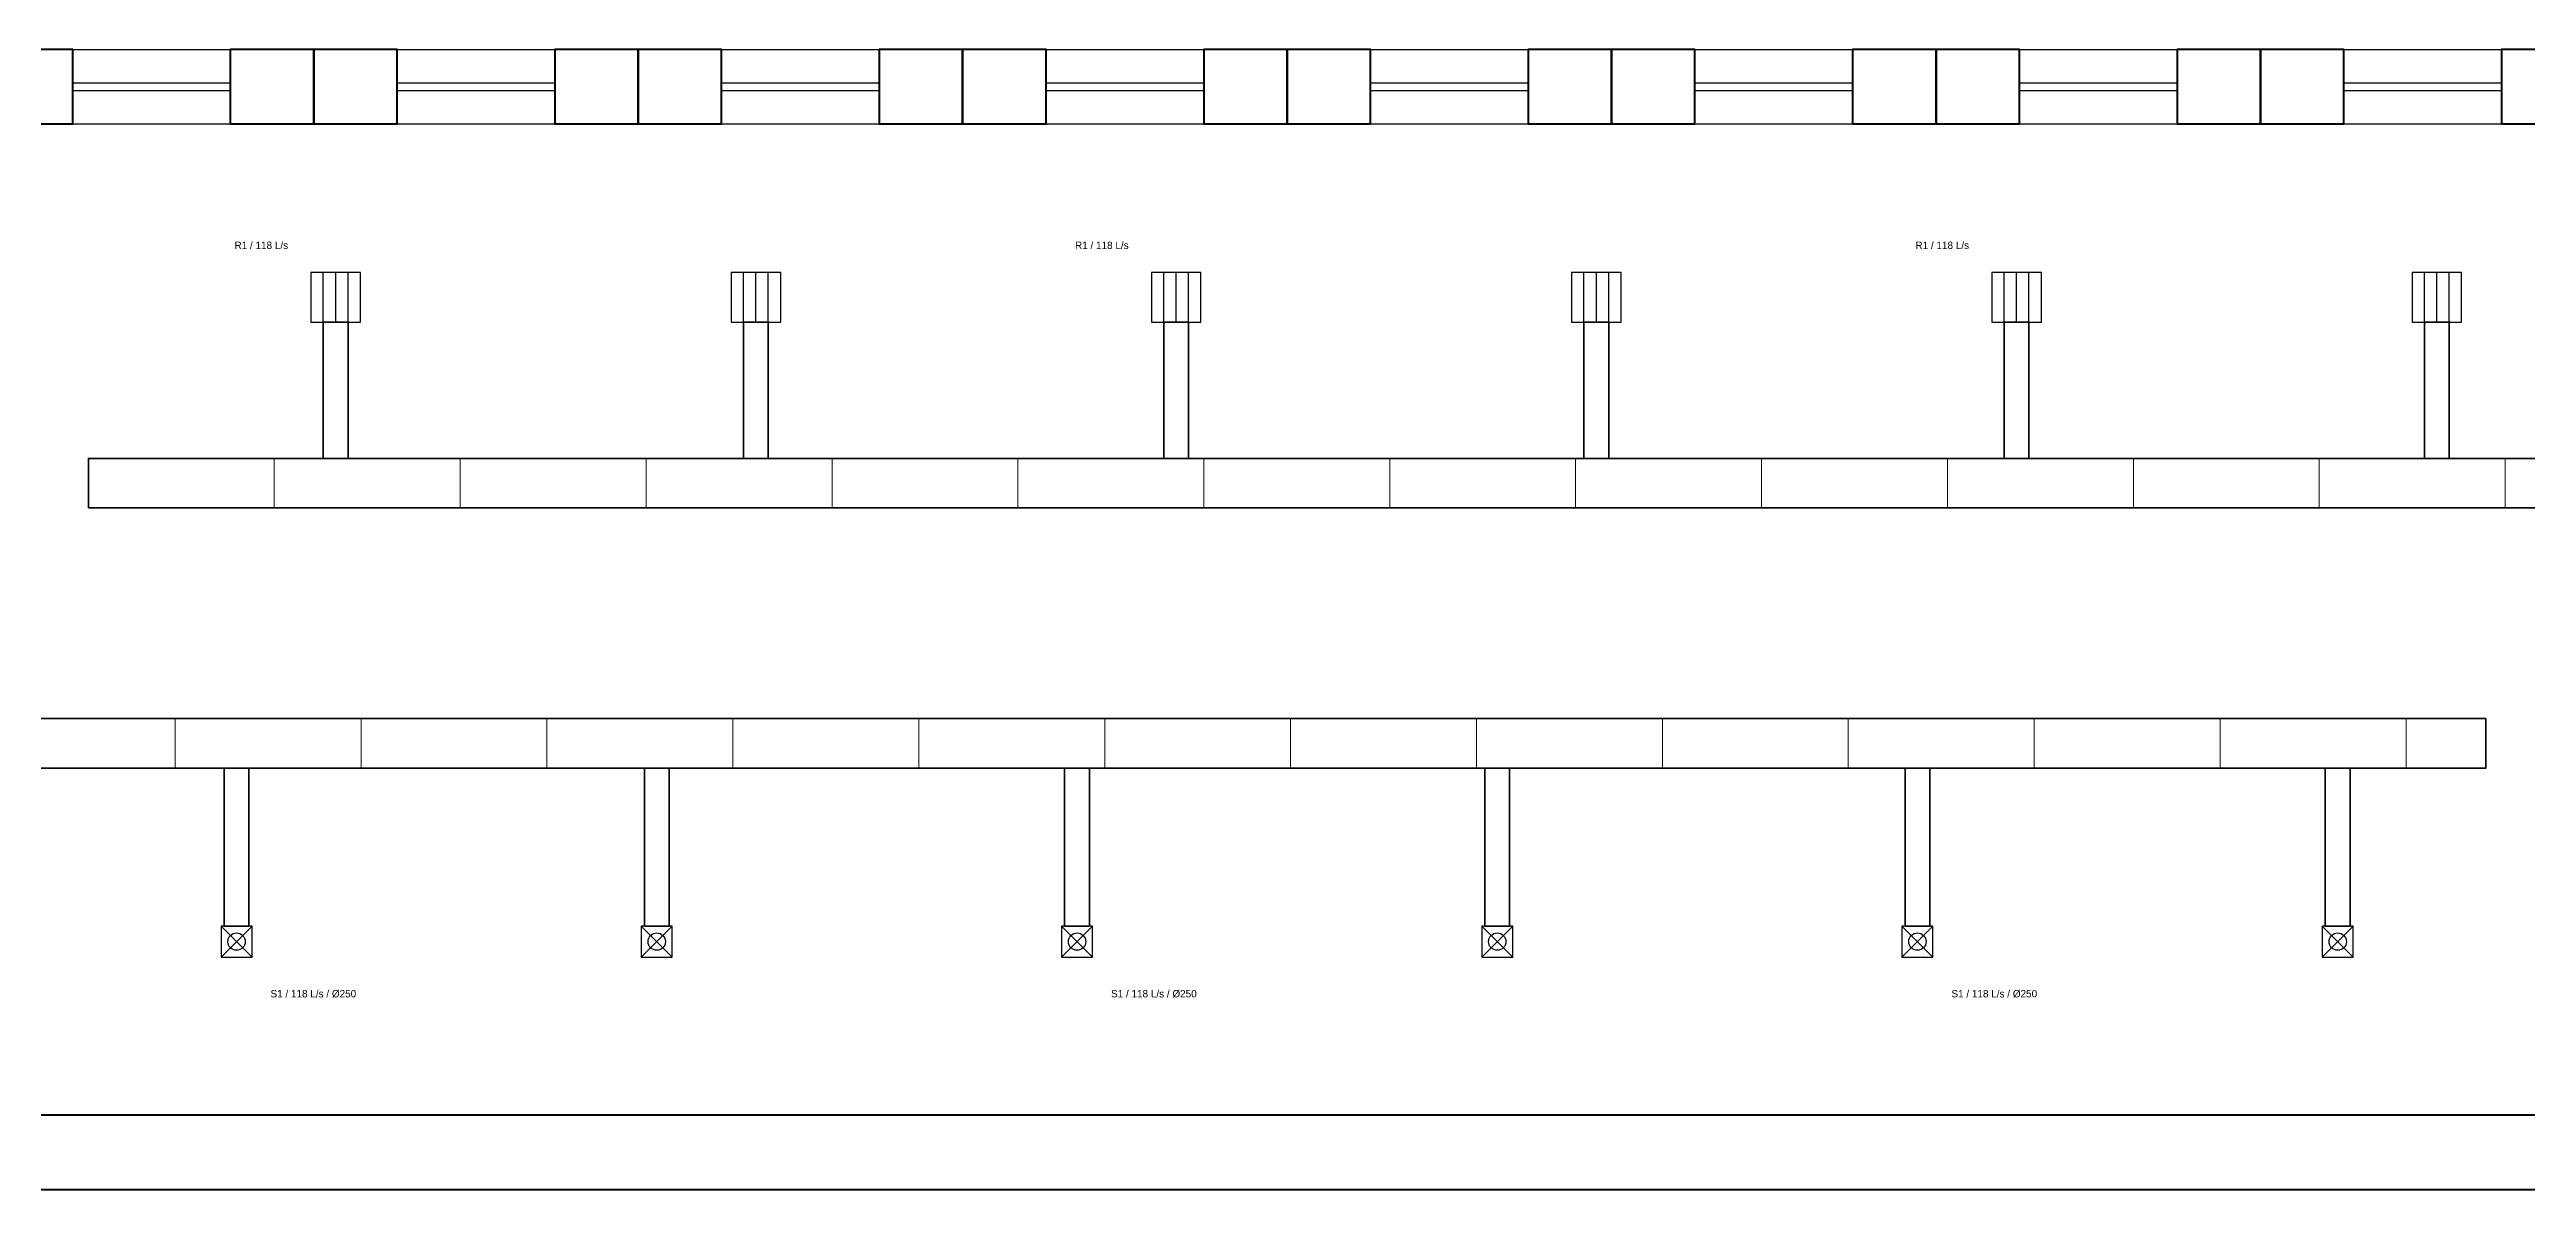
# Model space of a CAD drawing. Header units: millimetres. Extents: x 0 to 251927, y -4600 to 4600.
# Drawn here: x 21730 to 41716, y -4600 to 4600 of the extents above; entities that cross this region are included whole.
import ezdxf
from ezdxf.enums import TextEntityAlignment as Align

# ---------------------------------------------------------------- set-up
doc = ezdxf.new("R2010")
doc.units = ezdxf.units.MM
for name, color, linetype, lineweight in [('A-GLAZ', 5, 'CONTINUOUS', 25), ('A-WALL-PRHU', 7, 'CONTINUOUS', 70), ('M-ANNO-TEXT', 7, 'CONTINUOUS', 25), ('M-DUCT-JNT', 8, 'CONTINUOUS', 13), ('M-DUCT-RETN', 30, 'CONTINUOUS', 35), ('M-DUCT-SUPP', 5, 'CONTINUOUS', 35), ('M-HVAC-DIFF', 5, 'CONTINUOUS', 25), ('M-HVAC-GRIL', 30, 'CONTINUOUS', 25)]:
    doc.layers.add(name, color=color, linetype=linetype, lineweight=lineweight)

msp = doc.modelspace()

# ---------------------------------------------------------------- linework, layer by layer
at = {"layer": 'A-GLAZ'}
for p, q in [((21917, 4600), (23189, 4600)), ((24535, 4600), (25807, 4600)), ((27153, 4600), (28425, 4600)), ((29771, 4600), (31043, 4600)), ((32389, 4600), (33661, 4600)), ((35007, 4600), (36279, 4600)), ((37625, 4600), (38897, 4600)), ((40243, 4600), (41515, 4600)), ((21917, 4330), (23189, 4330)), ((21917, 4270), (23189, 4270)), ((24535, 4330), (25807, 4330)), ((24535, 4270), (25807, 4270)), ((27153, 4330), (28425, 4330)), ((27153, 4270), (28425, 4270)), ((29771, 4330), (31043, 4330)), ((29771, 4270), (31043, 4270)), ((32389, 4330), (33661, 4330)), ((32389, 4270), (33661, 4270)), ((35007, 4330), (36279, 4330)), ((35007, 4270), (36279, 4270)), ((37625, 4330), (38897, 4330)), ((37625, 4270), (38897, 4270)), ((40243, 4330), (41515, 4330)), ((40243, 4270), (41515, 4270)), ((21917, 4000), (23189, 4000)), ((24535, 4000), (25807, 4000)), ((27153, 4000), (28425, 4000)), ((29771, 4000), (31043, 4000)), ((32389, 4000), (33661, 4000)), ((35007, 4000), (36279, 4000)), ((37625, 4000), (38897, 4000)), ((40243, 4000), (41515, 4000))]:
    msp.add_line(p, q, dxfattribs=at)
at = {"layer": 'A-WALL-PRHU'}
for points in [[(21244, 4000), (21917, 4000), (21917, 4600), (21244, 4600)], [(23189, 4000), (23862, 4000), (23862, 4600), (23189, 4600)], [(23862, 4000), (24535, 4000), (24535, 4600), (23862, 4600)], [(25807, 4000), (26480, 4000), (26480, 4600), (25807, 4600)], [(26480, 4000), (27153, 4000), (27153, 4600), (26480, 4600)], [(28425, 4000), (29098, 4000), (29098, 4600), (28425, 4600)], [(29098, 4000), (29771, 4000), (29771, 4600), (29098, 4600)], [(31043, 4000), (31716, 4000), (31716, 4600), (31043, 4600)], [(31716, 4000), (32389, 4000), (32389, 4600), (31716, 4600)], [(33661, 4000), (34334, 4000), (34334, 4600), (33661, 4600)], [(34334, 4000), (35007, 4000), (35007, 4600), (34334, 4600)], [(36279, 4000), (36952, 4000), (36952, 4600), (36279, 4600)], [(36952, 4000), (37625, 4000), (37625, 4600), (36952, 4600)], [(38897, 4000), (39570, 4000), (39570, 4600), (38897, 4600)], [(39570, 4000), (40243, 4000), (40243, 4600), (39570, 4600)], [(41515, 4000), (42188, 4000), (42188, 4600), (41515, 4600)], [(21244, -4600), (42188, -4600), (42188, -4000), (21244, -4000)]]:
    msp.add_lwpolyline(points, close=True, dxfattribs=at)
at = {"layer": 'M-DUCT-JNT'}
for p, q in [((23544, 900), (23544, 1300)), ((25044, 900), (25044, 1300)), ((26544, 900), (26544, 1300)), ((28044, 900), (28044, 1300)), ((29544, 900), (29544, 1300)), ((31044, 900), (31044, 1300)), ((32544, 900), (32544, 1300)), ((34044, 900), (34044, 1300)), ((35544, 900), (35544, 1300)), ((37044, 900), (37044, 1300)), ((38544, 900), (38544, 1300)), ((40044, 900), (40044, 1300)), ((41544, 900), (41544, 1300)), ((22744, -1200), (22744, -800)), ((24244, -1200), (24244, -800)), ((25744, -1200), (25744, -800)), ((27244, -1200), (27244, -800)), ((28744, -1200), (28744, -800)), ((30244, -1200), (30244, -800)), ((31744, -1200), (31744, -800)), ((33244, -1200), (33244, -800)), ((34744, -1200), (34744, -800)), ((36244, -1200), (36244, -800)), ((37744, -1200), (37744, -800)), ((39244, -1200), (39244, -800)), ((40744, -1200), (40744, -800))]:
    msp.add_line(p, q, dxfattribs=at)
at = {"layer": 'M-DUCT-RETN'}
for points in [[(23939, 1300), (24139, 1300), (24139, 2400), (23939, 2400)], [(27330, 1300), (27530, 1300), (27530, 2400), (27330, 2400)], [(30721, 1300), (30921, 1300), (30921, 2400), (30721, 2400)], [(34111, 1300), (34311, 1300), (34311, 2400), (34111, 2400)], [(37502, 1300), (37702, 1300), (37702, 2400), (37502, 2400)], [(40893, 1300), (41093, 1300), (41093, 2400), (40893, 2400)], [(22044, 900), (42188, 900), (42188, 1300), (22044, 1300)]]:
    msp.add_lwpolyline(points, close=True, dxfattribs=at)
at = {"layer": 'M-DUCT-SUPP'}
for points in [[(21244, -1200), (41388, -1200), (41388, -800), (21244, -800)], [(23139, -2475), (23339, -2475), (23339, -1200), (23139, -1200)], [(26530, -2475), (26730, -2475), (26730, -1200), (26530, -1200)], [(29921, -2475), (30121, -2475), (30121, -1200), (29921, -1200)], [(33311, -2475), (33511, -2475), (33511, -1200), (33311, -1200)], [(36702, -2475), (36902, -2475), (36902, -1200), (36702, -1200)], [(40093, -2475), (40293, -2475), (40293, -1200), (40093, -1200)]]:
    msp.add_lwpolyline(points, close=True, dxfattribs=at)
at = {"layer": 'M-HVAC-DIFF'}
for p, q in [((23114, -2725), (23364, -2475)), ((23114, -2475), (23364, -2725)), ((26505, -2725), (26755, -2475)), ((26505, -2475), (26755, -2725)), ((29896, -2725), (30146, -2475)), ((29896, -2475), (30146, -2725)), ((33286, -2725), (33536, -2475)), ((33286, -2475), (33536, -2725)), ((36677, -2725), (36927, -2475)), ((36677, -2475), (36927, -2725)), ((40068, -2725), (40318, -2475)), ((40068, -2475), (40318, -2725))]:
    msp.add_line(p, q, dxfattribs=at)
for points in [[(23114, -2725), (23364, -2725), (23364, -2475), (23114, -2475)], [(26505, -2725), (26755, -2725), (26755, -2475), (26505, -2475)], [(29896, -2725), (30146, -2725), (30146, -2475), (29896, -2475)], [(33286, -2725), (33536, -2725), (33536, -2475), (33286, -2475)], [(36677, -2725), (36927, -2725), (36927, -2475), (36677, -2475)], [(40068, -2725), (40318, -2725), (40318, -2475), (40068, -2475)]]:
    msp.add_lwpolyline(points, close=True, dxfattribs=at)
for centre in [(23239, -2600), (26630, -2600), (30021, -2600), (33411, -2600), (36802, -2600), (40193, -2600)]:
    msp.add_circle(centre, 70, dxfattribs=at)
at = {"layer": 'M-HVAC-GRIL'}
for p, q in [((23939, 2400), (23939, 2800)), ((24039, 2400), (24039, 2800)), ((24139, 2400), (24139, 2800)), ((27330, 2400), (27330, 2800)), ((27430, 2400), (27430, 2800)), ((27530, 2400), (27530, 2800)), ((30721, 2400), (30721, 2800)), ((30821, 2400), (30821, 2800)), ((30921, 2400), (30921, 2800)), ((34111, 2400), (34111, 2800)), ((34211, 2400), (34211, 2800)), ((34311, 2400), (34311, 2800)), ((37502, 2400), (37502, 2800)), ((37602, 2400), (37602, 2800)), ((37702, 2400), (37702, 2800)), ((40893, 2400), (40893, 2800)), ((40993, 2400), (40993, 2800)), ((41093, 2400), (41093, 2800))]:
    msp.add_line(p, q, dxfattribs=at)
for points in [[(23839, 2400), (24239, 2400), (24239, 2800), (23839, 2800)], [(27230, 2400), (27630, 2400), (27630, 2800), (27230, 2800)], [(30621, 2400), (31021, 2400), (31021, 2800), (30621, 2800)], [(34011, 2400), (34411, 2400), (34411, 2800), (34011, 2800)], [(37402, 2400), (37802, 2400), (37802, 2800), (37402, 2800)], [(40793, 2400), (41193, 2400), (41193, 2800), (40793, 2800)]]:
    msp.add_lwpolyline(points, close=True, dxfattribs=at)

# ---------------------------------------------------------------- texts
at = {"layer": 'M-ANNO-TEXT'}
for s, p in [('R1 / 118 L/s', (23439, 3020)), ('R1 / 118 L/s', (30221, 3020)), ('R1 / 118 L/s', (37002, 3020)), ('S1 / 118 L/s / Ø250', (23859, -3020)), ('S1 / 118 L/s / Ø250', (30641, -3020)), ('S1 / 118 L/s / Ø250', (37422, -3020))]:
    msp.add_text(s, height=60, dxfattribs=at).set_placement(p, align=Align.MIDDLE_CENTER)

doc.saveas('drawing.dxf')
